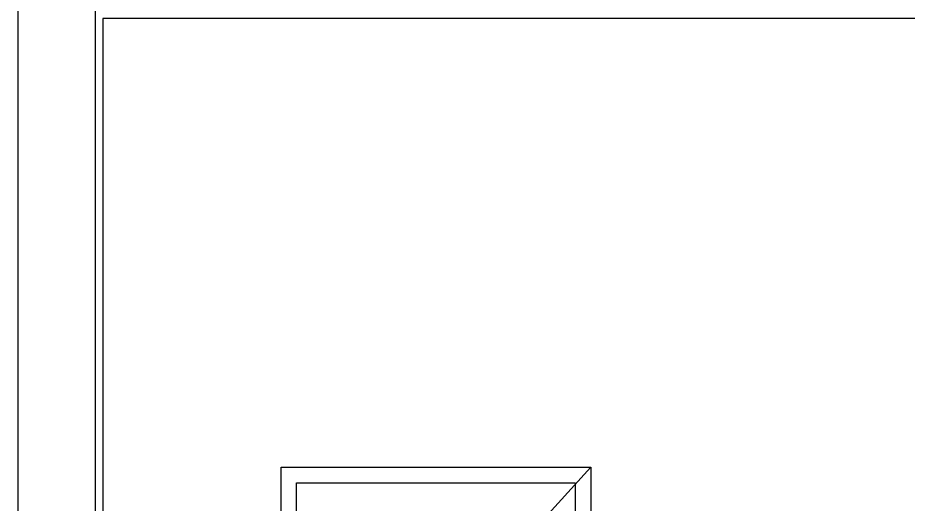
# Model space of a CAD drawing. Header units: millimetres. Extents: x 43168.9 to 43194.6, y -25545.1 to -25543.4.
# Drawn here: x 43182.6656 to 43182.7807, y -25544.6631 to -25544.6003 of the extents above; entities that cross this region are included whole.
import ezdxf

# ---------------------------------------------------------------- set-up
doc = ezdxf.new("R2010")
doc.units = ezdxf.units.MM
doc.header["$LTSCALE"] = 200
for name, color, linetype in [('dograma_sgh', 43, 'Continuous'), ('duv_sgh', 4, 'Continuous'), ('siva_sgh', 145, 'Continuous')]:
    doc.layers.add(name, color=color, linetype=linetype)

msp = doc.modelspace()

# ---------------------------------------------------------------- linework, layer by layer
at = {"layer": 'dograma_sgh', "color": 145}
msp.add_line((43182.73964, -25544.65836), (43182.69964, -25544.70236), dxfattribs=at)
at = {"layer": 'dograma_sgh'}
for p, q in [((43182.69964, -25544.74436), (43182.69964, -25544.65836)), ((43182.69964, -25544.65836), (43182.73964, -25544.65836)), ((43182.73964, -25544.65836), (43182.73964, -25544.74436)), ((43182.70164, -25544.74436), (43182.70164, -25544.66036)), ((43182.70164, -25544.66036), (43182.73764, -25544.66036)), ((43182.73764, -25544.66036), (43182.73764, -25544.74436))]:
    msp.add_line(p, q, dxfattribs=at)
at = {"layer": 'duv_sgh'}
for p, q in [((43182.66564, -25544.38245), (43182.66564, -25544.67616)), ((43182.67564, -25544.40045), (43182.67564, -25544.67616))]:
    msp.add_line(p, q, dxfattribs=at)
at = {"layer": 'siva_sgh'}
for p, q in [((43182.88659, -25544.60036), (43182.67664, -25544.60036)), ((43182.67664, -25544.60036), (43182.67664, -25544.74656))]:
    msp.add_line(p, q, dxfattribs=at)

doc.saveas('drawing.dxf')
